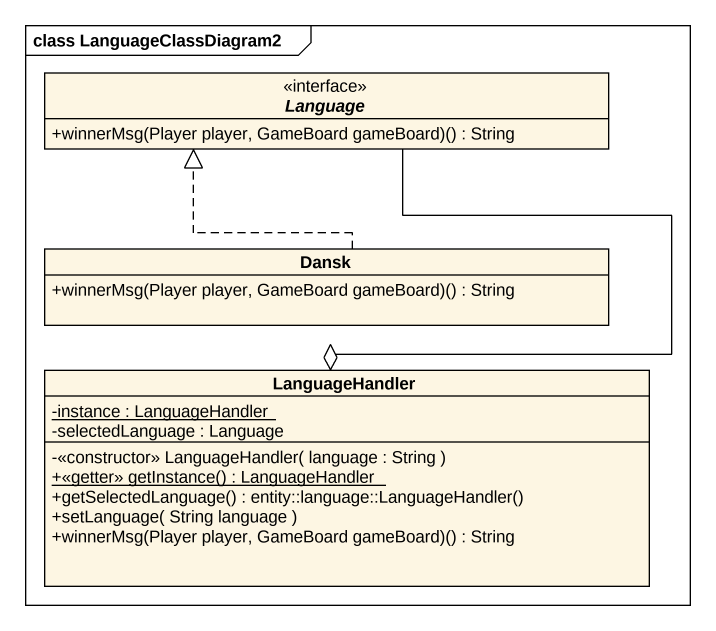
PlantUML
@startuml
mainframe class LanguageClassDiagram2
hide circle
hide empty members
skinparam classAttributeIconSize 0
interface Language {
  +winnerMsg(Player player, GameBoard gameBoard)() : String
}
class Dansk {
  +winnerMsg(Player player, GameBoard gameBoard)() : String
}
class LanguageHandler {
  {static} -instance : LanguageHandler
  -selectedLanguage : Language
  -<<constructor>> LanguageHandler( language : String )
  {static} +<<getter>> getInstance() : LanguageHandler
  +getSelectedLanguage() : entity::language::LanguageHandler()
  +setLanguage( String language )
  +winnerMsg(Player player, GameBoard gameBoard)() : String
}
Dansk .up.|> Language
LanguageHandler o-up- Language
@enduml
